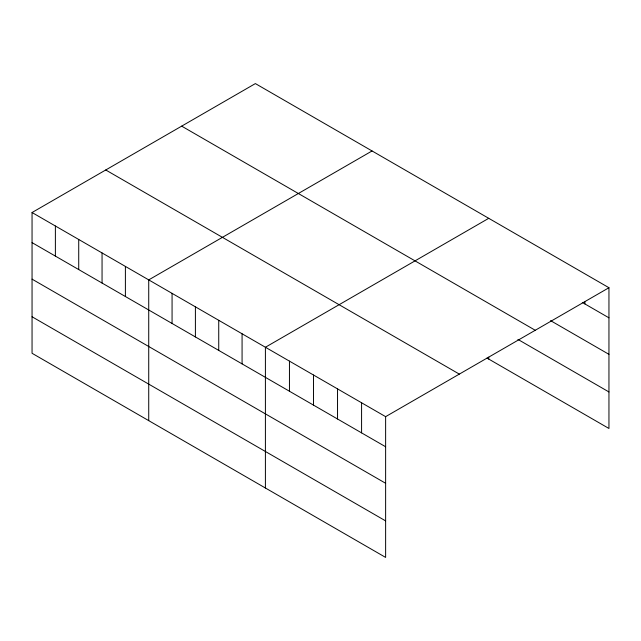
<?xml version="1.0" encoding="UTF-8"?>
<svg xmlns="http://www.w3.org/2000/svg" width="641" height="641" viewBox="0 0 641 641"><rect width="100%" height="100%" fill="white"/><g stroke="black" fill="none" stroke-linecap="round" stroke-linejoin="round"><path stroke-width="0.96" d="M32.05 212.524L385.626 416.658L385.626 557.414L32.05 353.279L32.05 212.524L255.374 83.586L608.95 287.721L608.95 428.476L487.008 358.071M372.052 150.956L148.728 279.893L148.728 420.64M488.738 218.317L265.406 347.254L265.406 488.009M385.626 416.658L608.95 287.721M582.332 302.456L608.95 317.824M550.563 320.628L608.95 354.337M181.675 126.141L535.251 330.275M517.928 339.41L608.95 391.955M105.749 169.977L459.325 374.112M32.05 242.627L385.626 446.761M32.05 279.139L385.626 483.274M32.05 316.758L385.626 520.893M584.904 301.999L584.904 303.938M488.738 357.149L488.738 359.072M361.58 402.78L361.58 432.875M337.535 388.895L337.535 418.998M313.497 375.017L313.497 405.112M289.452 361.131L289.452 391.234M242.074 333.785L242.074 363.88M218.733 320.308L218.733 350.403M195.401 306.839L195.401 336.934M172.068 293.362L172.068 323.465M125.396 266.416L125.396 296.519M102.055 252.947L102.055 283.042M78.723 239.47L78.723 269.573M55.382 226.001L55.382 256.096"/></g></svg>
